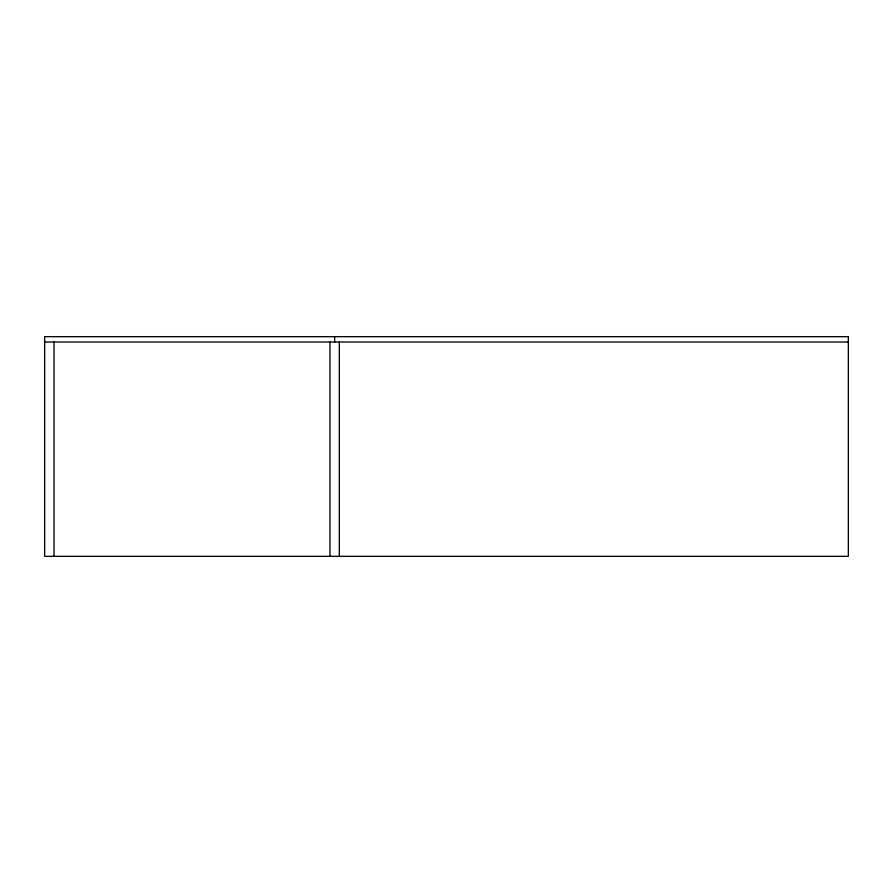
<?xml version="1.0" encoding="UTF-8"?>
<svg xmlns="http://www.w3.org/2000/svg" width="893" height="893" viewBox="0 0 893 893"><rect width="100%" height="100%" fill="white"/><g stroke="black" fill="none" stroke-linecap="round" stroke-linejoin="round"><path stroke-width="1.34" d="M44.65 342.019L848.35 342.019M339.34 342.019L339.34 556.339M334.652 336.661L334.652 342.019M329.964 342.019L329.964 556.339M54.026 342.019L54.026 556.339M848.35 336.661L44.65 336.661L44.65 556.339L848.35 556.339L848.35 336.661"/></g></svg>
